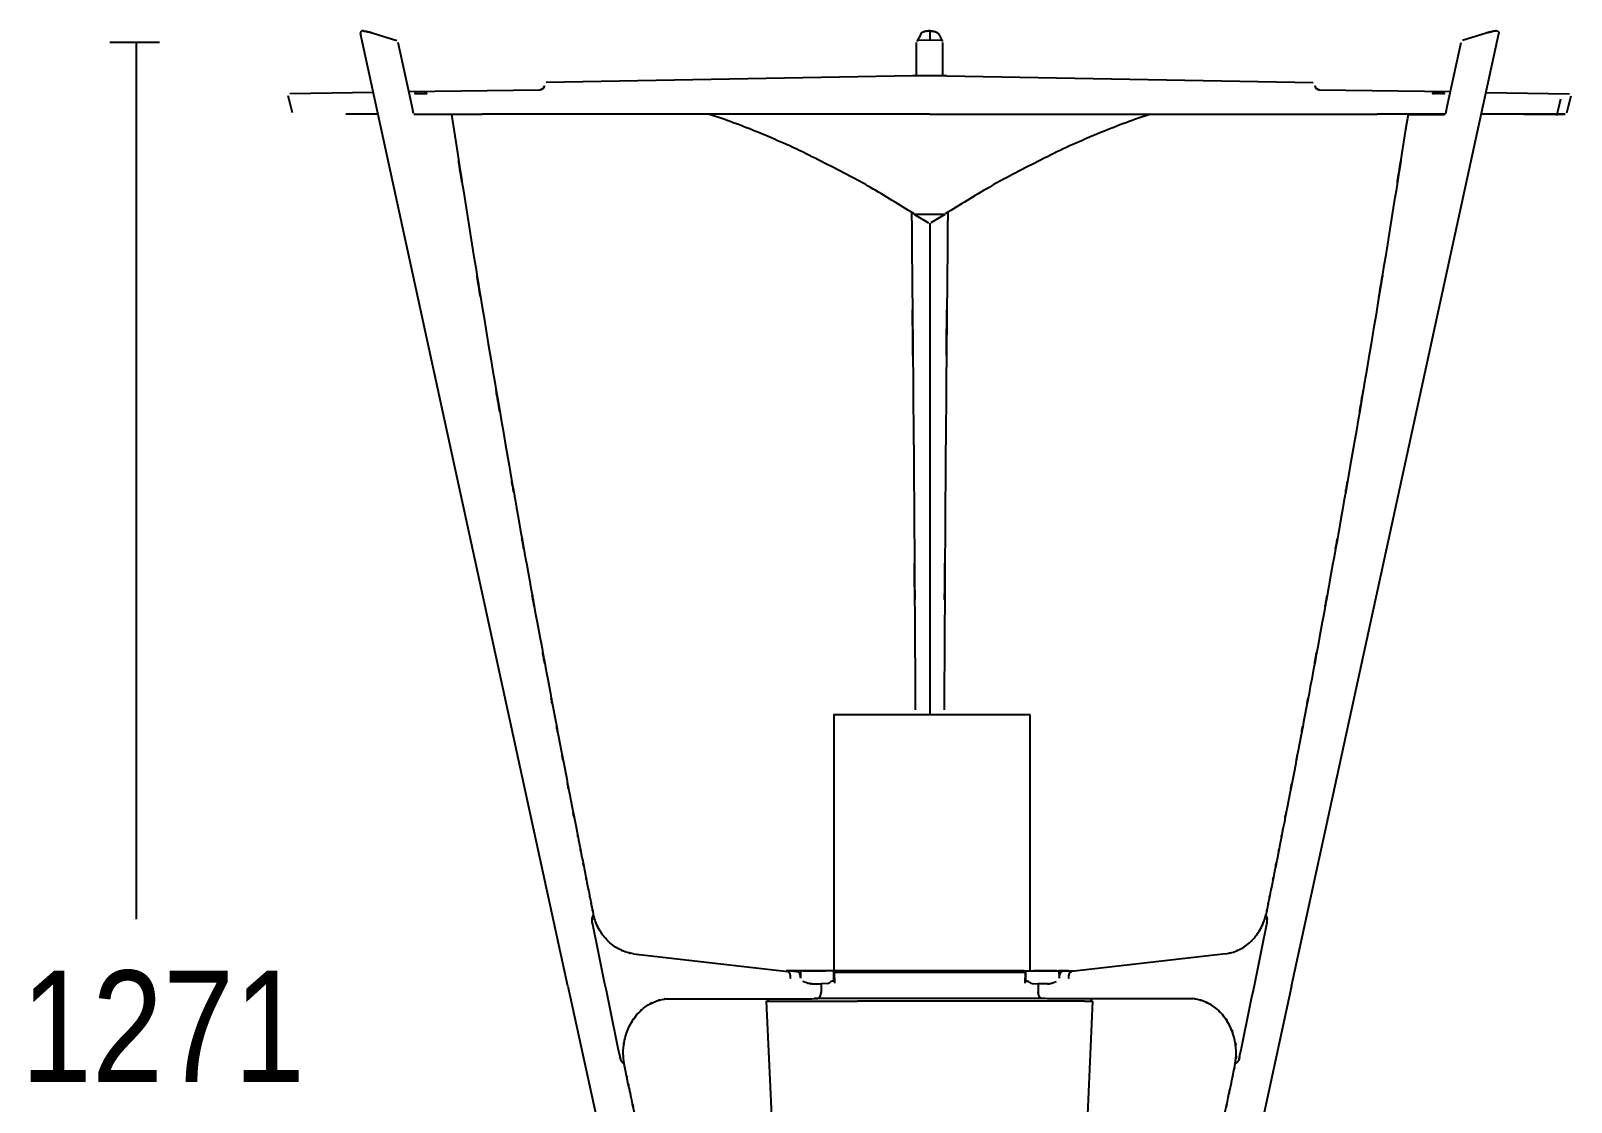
# Model space of a CAD drawing. Extents: x 56 to 129, y 48 to 232.
# Drawn here: x 56.4 to 128.9, y 106.8 to 157.2 of the extents above; entities that cross this region are included whole.
import ezdxf

# ---------------------------------------------------------------- set-up
doc = ezdxf.new("R2010")
doc.units = 0
doc.layers.add('LIVELLO_1', color=160, linetype='Continuous')
doc.styles.add('STD', font='txt')

# ---------------------------------------------------------------- blocks, each defined once
blk = doc.blocks.new('AI9-BLK1')
at = {"layer": 'LIVELLO_1', "color": 7}
for p, q in [((-30.013, 16.694), (-32.351, 16.694)), ((-31.108, 16.688), (-31.108, -24.553)), ((-10.806, -27.706), (-20.56, 17.116)), ((-19.96, 17.126), (-18.847, 16.78)), ((5.596, 15.116), (5.596, 16.685)), ((5.796, 17.088), (5.61, 16.735)), ((6.757, 16.781), (6.219, 16.803)), ((6.643, 17.088), (6.83, 16.734)), ((6.841, 15.116), (6.841, 16.685)), ((23.244, -27.706), (32.999, 17.116)), ((32.398, 17.126), (31.286, 16.78)), ((5.426, 15.116), (-11.818, 14.814)), ((6.907, 15.116), (5.426, 15.116)), ((7.012, 15.116), (6.907, 15.116)), ((7.012, 15.116), (24.257, 14.814)), ((-23.843, 13.699), (-23.963, 14.175)), ((-19.954, 14.334), (-23.886, 14.274)), ((-12.143, 14.452), (-18.282, 14.36)), ((32.393, 14.334), (36.326, 14.274)), ((35.803, 13.57), (35.922, 14.045)), ((36.282, 13.699), (36.402, 14.175)), ((-23.764, 13.381), (-23.843, 13.699)), ((-19.734, 13.321), (-21.25, 13.321)), ((-18.046, 13.321), (-14.834, 13.321)), ((6.219, 13.321), (-14.831, 13.321)), ((6.219, 13.321), (27.269, 13.321)), ((30.485, 13.321), (27.269, 13.321)), ((33.688, 13.321), (32.172, 13.321)), ((35.725, 13.255), (35.803, 13.57)), ((36.203, 13.381), (36.282, 13.699)), ((5.528, 8.61), (6.911, 8.61)), ((6.219, 8.181), (6.219, -14.977)), ((6.934, 8.602), (6.281, 8.199)), ((-7.709, -26.182), (-0.46, -27.013)), ((20.148, -26.182), (12.898, -27.013)), ((-0.317, -26.994), (-0.54, -26.994)), ((-0.212, -26.986), (-0.514, -26.986)), ((-0.317, -26.994), (-0.028, -27.013)), ((0.137, -26.994), (-0.317, -26.994)), ((1.569, -26.986), (-0.212, -26.986)), ((0.137, -26.994), (0.135, -27.333)), ((0.253, -26.994), (0.137, -26.994)), ((0.253, -26.994), (1.325, -26.994)), ((1.703, -26.994), (1.325, -26.994)), ((3.63, -26.986), (1.569, -26.986)), ((1.736, -27.48), (1.628, -27.48)), ((1.703, -27.443), (1.703, -26.994)), ((1.731, -27.074), (1.738, -27.561)), ((2.801, -27.074), (1.731, -27.074)), ((2.833, -26.994), (1.768, -26.994)), ((9.639, -27.074), (2.801, -27.074)), ((9.606, -26.994), (2.833, -26.994)), ((10.671, -26.994), (9.606, -26.994)), ((10.708, -27.074), (9.639, -27.074)), ((10.708, -27.074), (10.701, -27.561)), ((10.703, -27.48), (10.812, -27.48)), ((10.736, -26.994), (11.113, -26.994)), ((10.736, -27.443), (10.736, -26.994)), ((12.186, -26.994), (11.113, -26.994)), ((12.186, -26.994), (12.301, -26.994)), ((12.301, -26.994), (12.304, -27.333)), ((12.754, -26.994), (12.301, -26.994)), ((12.754, -26.994), (12.467, -27.013)), ((12.754, -26.994), (12.979, -26.994)), ((-10.806, -27.706), (1.352, -83.571)), ((0.673, -27.601), (1.111, -27.599)), ((1.111, -27.599), (1.109, -27.97)), ((1.388, -27.58), (1.111, -27.599)), ((23.244, -27.706), (11.086, -83.571)), ((11.766, -27.601), (11.326, -27.599)), ((-6.186, -28.306), (0.674, -28.305)), ((0.361, -67.99), (-1.462, -28.416)), ((-1.388, -28.305), (-1.384, -28.416)), ((-1.068, -28.416), (2.828, -28.416)), ((2.825, -28.297), (0.791, -28.297)), ((6.219, -28.297), (2.825, -28.297)), ((9.611, -28.416), (2.828, -28.416)), ((9.614, -28.297), (6.219, -28.297)), ((13.508, -28.416), (9.611, -28.416)), ((11.648, -28.297), (9.614, -28.297)), ((11.764, -28.305), (11.481, -28.286)), ((18.623, -28.306), (11.764, -28.305)), ((12.077, -67.99), (13.901, -28.416)), ((13.508, -28.416), (13.901, -28.416)), ((13.823, -28.416), (13.827, -28.305))]:
    blk.add_line(p, q, dxfattribs=at)
for points in [[(-18.064, 13.353), (-18.132, 13.672), (-18.788, 16.685)], [(6.219, 17.232), (6.219, 16.803), (5.682, 16.781)], [(30.502, 13.353), (30.571, 13.672), (31.228, 16.685)], [(-16.285, 13.305), (-16.498, 13.305), (-18.006, 13.305)], [(28.724, 13.305), (28.935, 13.305), (30.445, 13.305)], [(6.934, 8.602), (5.504, 8.602), (6.156, 8.199)], [(3.63, -26.986), (8.808, -26.986), (10.87, -26.986), (12.653, -26.986), (12.951, -26.986)], [(11.05, -27.58), (11.326, -27.599), (11.328, -27.97)]]:
    blk.add_lwpolyline(points, dxfattribs=at)
blk.add_lwpolyline([(10.951, -14.946), (1.703, -14.946), (1.703, -26.994), (10.951, -26.994)], close=True, dxfattribs=at)
for points, knots in [([(-20.444, 17.236), (-20.478, 17.232), (-20.432, 17.237), (-20.466, 17.232), (-20.499, 17.227), (-20.456, 17.236), (-20.488, 17.228), (-20.523, 17.215), (-20.478, 17.233), (-20.51, 17.219), (-20.546, 17.196), (-20.501, 17.228), (-20.532, 17.203), (-20.563, 17.168), (-20.526, 17.217), (-20.552, 17.179), (-20.569, 17.133), (-20.549, 17.195), (-20.562, 17.149), (-20.562, 17.102), (-20.564, 17.164), (-20.56, 17.116)], [0, 0, 0, 0, 1, 1, 1, 2, 2, 2, 3, 3, 3, 4, 4, 4, 5, 5, 5, 6, 6, 6, 7, 7, 7, 7]), ([(-20.435, 17.236), (-20.36, 17.228), (-20.46, 17.239), (-20.385, 17.229), (-20.295, 17.215), (-20.416, 17.235), (-20.324, 17.219), (-20.222, 17.199), (-20.359, 17.227), (-20.257, 17.206), (-20.146, 17.179), (-20.294, 17.214), (-20.184, 17.188), (-20.07, 17.16), (-20.221, 17.199), (-20.107, 17.169), (-19.994, 17.138), (-20.145, 17.179), (-20.032, 17.149), (-19.924, 17.116), (-20.068, 17.158), (-19.96, 17.126)], [0, 0, 0, 0, 1, 1, 1, 2, 2, 2, 3, 3, 3, 4, 4, 4, 5, 5, 5, 6, 6, 6, 7, 7, 7, 7]), ([(6.219, 17.236), (6.094, 17.228), (6.26, 17.239), (6.135, 17.229), (6.019, 17.214), (6.176, 17.236), (6.058, 17.218), (5.951, 17.196), (6.094, 17.228), (5.986, 17.203), (5.892, 17.175), (6.017, 17.214), (5.924, 17.183), (5.845, 17.149), (5.95, 17.196), (5.871, 17.158), (5.806, 17.115), (5.892, 17.175), (5.829, 17.127), (5.777, 17.069), (5.842, 17.152), (5.796, 17.088)], [0, 0, 0, 0, 1, 1, 1, 2, 2, 2, 3, 3, 3, 4, 4, 4, 5, 5, 5, 6, 6, 6, 7, 7, 7, 7]), ([(6.219, 17.236), (6.344, 17.228), (6.179, 17.239), (6.302, 17.229), (6.421, 17.214), (6.263, 17.236), (6.382, 17.218), (6.488, 17.196), (6.347, 17.228), (6.452, 17.203), (6.545, 17.175), (6.422, 17.214), (6.515, 17.183), (6.594, 17.149), (6.488, 17.196), (6.566, 17.158), (6.632, 17.115), (6.547, 17.175), (6.609, 17.127), (6.662, 17.069), (6.597, 17.152), (6.643, 17.088)], [0, 0, 0, 0, 1, 1, 1, 2, 2, 2, 3, 3, 3, 4, 4, 4, 5, 5, 5, 6, 6, 6, 7, 7, 7, 7]), ([(32.873, 17.236), (32.799, 17.228), (32.899, 17.239), (32.824, 17.229), (32.733, 17.215), (32.853, 17.235), (32.763, 17.219), (32.66, 17.199), (32.798, 17.227), (32.695, 17.206), (32.584, 17.179), (32.732, 17.214), (32.621, 17.188), (32.508, 17.16), (32.659, 17.199), (32.546, 17.169), (32.434, 17.138), (32.584, 17.179), (32.47, 17.149), (32.361, 17.116), (32.507, 17.158), (32.398, 17.126)], [0, 0, 0, 0, 1, 1, 1, 2, 2, 2, 3, 3, 3, 4, 4, 4, 5, 5, 5, 6, 6, 6, 7, 7, 7, 7]), ([(32.883, 17.236), (32.916, 17.232), (32.871, 17.237), (32.907, 17.232), (32.938, 17.227), (32.894, 17.236), (32.927, 17.228), (32.96, 17.215), (32.916, 17.233), (32.949, 17.219), (32.984, 17.196), (32.94, 17.228), (32.973, 17.203), (33.001, 17.168), (32.965, 17.217), (32.991, 17.179), (33.008, 17.133), (32.988, 17.195), (33.001, 17.149), (33.001, 17.102), (33.003, 17.164), (32.999, 17.116)], [0, 0, 0, 0, 1, 1, 1, 2, 2, 2, 3, 3, 3, 4, 4, 4, 5, 5, 5, 6, 6, 6, 7, 7, 7, 7]), ([(-16.285, 13.305), (-15.016, 5.209), (-16.717, 16.003), (-15.435, 7.907), (-14.115, -0.18), (-15.884, 10.602), (-14.55, 2.515), (-13.179, -5.56), (-15.017, 5.207), (-13.631, -2.868), (-12.924, -6.903), (-13.869, -1.524), (-13.159, -5.556), (-12.439, -9.589), (-13.401, -4.214), (-12.677, -8.245), (-11.944, -12.272), (-12.924, -6.903), (-12.188, -10.93), (-11.44, -14.956), (-12.439, -9.589), (-11.689, -13.612), (-11.309, -15.625), (-11.815, -12.943), (-11.436, -14.954), (-11.054, -16.965), (-11.563, -14.284), (-11.181, -16.295), (-10.795, -18.304), (-11.309, -15.625), (-10.923, -17.635), (-10.535, -19.644), (-11.054, -16.965), (-10.664, -18.973), (-10.272, -20.982), (-10.795, -18.304), (-10.403, -20.313), (-10.205, -21.316), (-10.469, -19.978), (-10.271, -20.982), (-10.074, -21.986), (-10.338, -20.648), (-10.14, -21.651), (-9.94, -22.656), (-10.205, -21.316), (-10.006, -22.32), (-9.807, -23.323), (-10.074, -21.986), (-9.873, -22.988), (-9.773, -23.491), (-9.908, -22.822), (-9.807, -23.323), (-9.707, -23.824), (-9.84, -23.155), (-9.74, -23.658), (-9.641, -24.16), (-9.773, -23.491), (-9.675, -23.993), (-9.573, -24.493), (-9.709, -23.826), (-9.607, -24.325)], [0, 0, 0, 0, 1, 1, 1, 2, 2, 2, 3, 3, 3, 4, 4, 4, 5, 5, 5, 6, 6, 6, 7, 7, 7, 8, 8, 8, 9, 9, 9, 10, 10, 10, 11, 11, 11, 12, 12, 12, 13, 13, 13, 14, 14, 14, 15, 15, 15, 16, 16, 16, 17, 17, 17, 18, 18, 18, 19, 19, 19, 20, 20, 20, 20]), ([(28.724, 13.305), (27.455, 5.209), (29.156, 16.003), (27.873, 7.907), (26.554, -0.18), (28.324, 10.602), (26.989, 2.515), (25.618, -5.56), (27.455, 5.207), (26.071, -2.868), (25.363, -6.903), (26.307, -1.524), (25.597, -5.556), (24.877, -9.589), (25.84, -4.214), (25.116, -8.245), (24.384, -12.272), (25.363, -6.903), (24.627, -10.93), (23.881, -14.956), (24.877, -9.589), (24.127, -13.612), (23.748, -15.625), (24.254, -12.943), (23.875, -14.954), (23.492, -16.965), (24.001, -14.284), (23.619, -16.295), (23.234, -18.304), (23.748, -15.625), (23.362, -17.635), (22.973, -19.644), (23.492, -16.965), (23.103, -18.973), (22.711, -20.982), (23.234, -18.304), (22.842, -20.313), (22.643, -21.316), (22.907, -19.978), (22.71, -20.982), (22.513, -21.986), (22.777, -20.648), (22.578, -21.651), (22.379, -22.656), (22.643, -21.316), (22.445, -22.32), (22.247, -23.323), (22.513, -21.986), (22.313, -22.988), (22.212, -23.491), (22.346, -22.822), (22.245, -23.323), (22.146, -23.824), (22.279, -23.155), (22.179, -23.658), (22.08, -24.16), (22.211, -23.491), (22.114, -23.993), (22.012, -24.493), (22.147, -23.826), (22.044, -24.325)], [0, 0, 0, 0, 1, 1, 1, 2, 2, 2, 3, 3, 3, 4, 4, 4, 5, 5, 5, 6, 6, 6, 7, 7, 7, 8, 8, 8, 9, 9, 9, 10, 10, 10, 11, 11, 11, 12, 12, 12, 13, 13, 13, 14, 14, 14, 15, 15, 15, 16, 16, 16, 17, 17, 17, 18, 18, 18, 19, 19, 19, 20, 20, 20, 20]), ([(-11.912, 14.649), (-11.932, 14.574), (-11.903, 14.673), (-11.926, 14.6), (-11.961, 14.532), (-11.912, 14.622), (-11.951, 14.555), (-11.998, 14.495), (-11.932, 14.573), (-11.985, 14.516), (-12.044, 14.468), (-11.962, 14.531), (-12.025, 14.486), (-12.093, 14.45), (-12.001, 14.494), (-12.072, 14.463), (-12.146, 14.445), (-12.046, 14.467), (-12.121, 14.453), (-12.154, 14.45), (-12.11, 14.453), (-12.143, 14.452)], [0, 0, 0, 0, 1, 1, 1, 2, 2, 2, 3, 3, 3, 4, 4, 4, 5, 5, 5, 6, 6, 6, 7, 7, 7, 7]), ([(30.721, 14.36), (30.721, 14.36), (24.582, 14.452), (24.582, 14.452), (24.549, 14.453), (24.593, 14.45), (24.56, 14.453), (24.485, 14.467), (24.585, 14.445), (24.51, 14.463), (24.439, 14.494), (24.533, 14.45), (24.464, 14.486), (24.401, 14.531), (24.482, 14.468), (24.424, 14.516), (24.371, 14.573), (24.437, 14.495), (24.39, 14.555), (24.351, 14.622), (24.4, 14.532), (24.366, 14.6), (24.342, 14.673), (24.371, 14.574), (24.351, 14.649)], [0, 0, 0, 0, 1, 1, 1, 2, 2, 2, 3, 3, 3, 4, 4, 4, 5, 5, 5, 6, 6, 6, 7, 7, 7, 8, 8, 8, 8]), ([(-17.962, 14.284), (-17.836, 14.285), (-18.004, 14.284), (-17.877, 14.285), (-17.705, 14.286), (-17.936, 14.284), (-17.762, 14.286), (-17.578, 14.289), (-17.825, 14.285), (-17.639, 14.288), (-17.554, 14.289), (-17.668, 14.288), (-17.582, 14.289), (-17.506, 14.29), (-17.607, 14.289), (-17.533, 14.29), (-17.5, 14.29), (-17.543, 14.289), (-17.511, 14.29), (-17.482, 14.292), (-17.521, 14.29), (-17.491, 14.292), (-17.468, 14.292), (-17.5, 14.29), (-17.474, 14.292), (-17.455, 14.292), (-17.482, 14.292), (-17.462, 14.292), (-17.448, 14.292), (-17.468, 14.292), (-17.453, 14.292), (-17.453, 14.292), (-17.448, 14.292), (-17.448, 14.292), (-17.444, 14.293), (-17.451, 14.292), (-17.447, 14.293), (-17.444, 14.293), (-17.447, 14.292), (-17.444, 14.293), (-17.443, 14.293), (-17.444, 14.292), (-17.444, 14.293), (-17.444, 14.293), (-17.443, 14.293), (-17.443, 14.293), (-17.444, 14.293), (-17.443, 14.293), (-17.444, 14.293), (-17.447, 14.293), (-17.444, 14.293), (-17.445, 14.293), (-17.445, 14.293), (-17.448, 14.293), (-17.448, 14.293), (-17.448, 14.293), (-17.455, 14.293), (-17.455, 14.293), (-17.455, 14.293), (-17.466, 14.293), (-17.466, 14.293), (-17.466, 14.293), (-17.481, 14.293), (-17.481, 14.293)], [0, 0, 0, 0, 1, 1, 1, 2, 2, 2, 3, 3, 3, 4, 4, 4, 5, 5, 5, 6, 6, 6, 7, 7, 7, 8, 8, 8, 9, 9, 9, 10, 10, 10, 11, 11, 11, 12, 12, 12, 13, 13, 13, 14, 14, 14, 15, 15, 15, 16, 16, 16, 17, 17, 17, 18, 18, 18, 19, 19, 19, 20, 20, 20, 21, 21, 21, 21]), ([(-17.962, 14.284), (-17.962, 14.284), (-17.977, 14.284), (-17.977, 14.284), (-17.991, 14.285), (-17.971, 14.284), (-17.986, 14.285), (-17.986, 14.285), (-17.994, 14.285), (-17.994, 14.285), (-17.994, 14.285), (-17.997, 14.285), (-17.997, 14.285), (-17.997, 14.285), (-17.998, 14.285), (-17.998, 14.285), (-18, 14.285), (-17.998, 14.285), (-18, 14.285), (-18, 14.285), (-18, 14.285), (-18, 14.285), (-18, 14.285), (-17.998, 14.285), (-17.998, 14.285), (-17.998, 14.285), (-17.996, 14.285), (-17.996, 14.285), (-17.991, 14.285), (-17.997, 14.285), (-17.993, 14.285), (-17.987, 14.285), (-17.996, 14.285), (-17.99, 14.285), (-17.975, 14.286), (-17.994, 14.285), (-17.979, 14.286), (-17.961, 14.286), (-17.986, 14.285), (-17.967, 14.286), (-17.943, 14.288), (-17.975, 14.286), (-17.952, 14.286), (-17.922, 14.288), (-17.96, 14.286), (-17.932, 14.288), (-17.9, 14.288), (-17.943, 14.288), (-17.911, 14.288), (-17.835, 14.289), (-17.936, 14.288), (-17.86, 14.289), (-17.775, 14.29), (-17.889, 14.289), (-17.803, 14.29), (-17.618, 14.293), (-17.865, 14.289), (-17.68, 14.292), (-17.506, 14.294), (-17.737, 14.292), (-17.565, 14.293), (-17.439, 14.294), (-17.607, 14.293), (-17.481, 14.293)], [0, 0, 0, 0, 1, 1, 1, 2, 2, 2, 3, 3, 3, 4, 4, 4, 5, 5, 5, 6, 6, 6, 7, 7, 7, 8, 8, 8, 9, 9, 9, 10, 10, 10, 11, 11, 11, 12, 12, 12, 13, 13, 13, 14, 14, 14, 15, 15, 15, 16, 16, 16, 17, 17, 17, 18, 18, 18, 19, 19, 19, 20, 20, 20, 21, 21, 21, 21]), ([(5.367, 8.696), (5.525, -8.288), (5.322, 14.358), (5.468, -2.627), (5.585, -19.562), (5.439, 2.229), (5.542, -14.705)], [0, 0, 0, 0, 1, 1, 1, 2, 2, 2, 2]), ([(7.072, 8.696), (6.914, -8.288), (7.117, 14.358), (6.969, -2.627), (6.854, -19.562), (7, 2.229), (6.897, -14.705)], [0, 0, 0, 0, 1, 1, 1, 2, 2, 2, 2]), ([(30.4, 14.284), (30.4, 14.284), (30.415, 14.284), (30.415, 14.284), (30.431, 14.285), (30.41, 14.284), (30.427, 14.285), (30.427, 14.285), (30.433, 14.285), (30.433, 14.285), (30.433, 14.285), (30.434, 14.285), (30.434, 14.285), (30.434, 14.285), (30.438, 14.285), (30.438, 14.285), (30.439, 14.285), (30.438, 14.285), (30.438, 14.285), (30.438, 14.285), (30.438, 14.285), (30.438, 14.285), (30.438, 14.285), (30.436, 14.285), (30.436, 14.285), (30.436, 14.285), (30.434, 14.285), (30.434, 14.285), (30.431, 14.285), (30.436, 14.285), (30.432, 14.285), (30.427, 14.285), (30.433, 14.285), (30.428, 14.285), (30.415, 14.286), (30.433, 14.285), (30.42, 14.286), (30.4, 14.286), (30.426, 14.285), (30.404, 14.286), (30.38, 14.288), (30.415, 14.286), (30.389, 14.286), (30.362, 14.288), (30.4, 14.286), (30.371, 14.288), (30.339, 14.288), (30.38, 14.288), (30.349, 14.288), (30.274, 14.289), (30.374, 14.288), (30.299, 14.289), (30.213, 14.29), (30.326, 14.289), (30.242, 14.29), (30.057, 14.293), (30.304, 14.289), (30.118, 14.292), (29.945, 14.294), (30.176, 14.292), (30.003, 14.293), (29.876, 14.294), (30.046, 14.293), (29.919, 14.293)], [0, 0, 0, 0, 1, 1, 1, 2, 2, 2, 3, 3, 3, 4, 4, 4, 5, 5, 5, 6, 6, 6, 7, 7, 7, 8, 8, 8, 9, 9, 9, 10, 10, 10, 11, 11, 11, 12, 12, 12, 13, 13, 13, 14, 14, 14, 15, 15, 15, 16, 16, 16, 17, 17, 17, 18, 18, 18, 19, 19, 19, 20, 20, 20, 21, 21, 21, 21]), ([(30.4, 14.284), (30.274, 14.285), (30.444, 14.284), (30.317, 14.285), (30.143, 14.286), (30.374, 14.284), (30.201, 14.286), (30.016, 14.289), (30.264, 14.285), (30.078, 14.288), (29.993, 14.289), (30.107, 14.288), (30.021, 14.289), (29.945, 14.29), (30.046, 14.289), (29.971, 14.29), (29.939, 14.29), (29.982, 14.289), (29.95, 14.29), (29.92, 14.292), (29.958, 14.29), (29.93, 14.292), (29.907, 14.292), (29.939, 14.29), (29.915, 14.292), (29.894, 14.292), (29.92, 14.292), (29.902, 14.292), (29.887, 14.292), (29.906, 14.292), (29.891, 14.292), (29.891, 14.292), (29.889, 14.292), (29.889, 14.292), (29.883, 14.293), (29.889, 14.292), (29.885, 14.293), (29.882, 14.293), (29.886, 14.292), (29.883, 14.293), (29.882, 14.293), (29.883, 14.292), (29.882, 14.293), (29.882, 14.293), (29.882, 14.293), (29.882, 14.293), (29.886, 14.293), (29.882, 14.293), (29.885, 14.293), (29.885, 14.293), (29.887, 14.293), (29.887, 14.293), (29.887, 14.293), (29.894, 14.293), (29.894, 14.293), (29.894, 14.293), (29.906, 14.293), (29.906, 14.293), (29.906, 14.293), (29.919, 14.293), (29.919, 14.293)], [0, 0, 0, 0, 1, 1, 1, 2, 2, 2, 3, 3, 3, 4, 4, 4, 5, 5, 5, 6, 6, 6, 7, 7, 7, 8, 8, 8, 9, 9, 9, 10, 10, 10, 11, 11, 11, 12, 12, 12, 13, 13, 13, 14, 14, 14, 15, 15, 15, 16, 16, 16, 17, 17, 17, 18, 18, 18, 19, 19, 19, 20, 20, 20, 20]), ([(34.17, 13.321), (34.17, 13.321), (35.168, 13.321), (35.168, 13.321), (35.168, 13.321), (35.817, 13.321), (35.817, 13.321), (35.817, 13.321), (36.009, 13.321), (36.009, 13.321), (36.009, 13.321), (36.11, 13.321), (36.11, 13.321), (36.021, 13.321), (36.163, 13.321), (36.039, 13.321), (36.039, 13.321), (35.607, 13.321), (35.607, 13.321), (34.452, 13.321), (36.026, 13.321), (34.82, 13.321), (34.82, 13.321), (33.688, 13.321), (33.688, 13.321)], [0, 0, 0, 0, 1, 1, 1, 2, 2, 2, 3, 3, 3, 4, 4, 4, 5, 5, 5, 6, 6, 6, 7, 7, 7, 8, 8, 8, 8]), ([(-9.644, -24.789), (-9.665, -24.669), (-9.637, -24.83), (-9.658, -24.709), (-9.671, -24.587), (-9.655, -24.75), (-9.665, -24.628), (-9.664, -24.504), (-9.671, -24.667), (-9.662, -24.546), (-9.639, -24.432), (-9.673, -24.583), (-9.645, -24.472), (-9.611, -24.379), (-9.656, -24.502), (-9.622, -24.411), (-9.608, -24.373), (-9.626, -24.423), (-9.612, -24.385), (-9.602, -24.352), (-9.615, -24.399), (-9.607, -24.363), (-9.602, -24.334), (-9.607, -24.374), (-9.604, -24.343), (-9.607, -24.314), (-9.602, -24.352), (-9.607, -24.324)], [0, 0, 0, 0, 1, 1, 1, 2, 2, 2, 3, 3, 3, 4, 4, 4, 5, 5, 5, 6, 6, 6, 7, 7, 7, 8, 8, 8, 9, 9, 9, 9]), ([(-7.709, -26.182), (-8.262, -26.079), (-7.529, -26.236), (-8.075, -26.103), (-8.607, -25.891), (-7.905, -26.193), (-8.427, -25.954), (-8.921, -25.638), (-8.273, -26.075), (-8.75, -25.735), (-9.195, -25.324), (-8.617, -25.885), (-9.039, -25.453), (-9.235, -25.214), (-8.978, -25.537), (-9.167, -25.291), (-9.344, -25.034), (-9.113, -25.382), (-9.282, -25.118), (-9.441, -24.841), (-9.235, -25.213), (-9.387, -24.933), (-9.522, -24.642), (-9.345, -25.032), (-9.475, -24.738), (-9.533, -24.587), (-9.456, -24.788), (-9.513, -24.637), (-9.566, -24.483), (-9.497, -24.689), (-9.548, -24.534), (-9.572, -24.457), (-9.54, -24.56), (-9.565, -24.483), (-9.587, -24.404), (-9.557, -24.51), (-9.579, -24.43), (-9.59, -24.39), (-9.576, -24.442), (-9.586, -24.404), (-9.597, -24.363), (-9.583, -24.416), (-9.593, -24.377), (-9.604, -24.337), (-9.59, -24.39), (-9.599, -24.351), (-9.61, -24.31), (-9.597, -24.365), (-9.607, -24.324)], [0, 0, 0, 0, 1, 1, 1, 2, 2, 2, 3, 3, 3, 4, 4, 4, 5, 5, 5, 6, 6, 6, 7, 7, 7, 8, 8, 8, 9, 9, 9, 10, 10, 10, 11, 11, 11, 12, 12, 12, 13, 13, 13, 14, 14, 14, 15, 15, 15, 16, 16, 16, 16]), ([(20.148, -26.182), (20.701, -26.079), (19.968, -26.236), (20.514, -26.103), (21.046, -25.891), (20.346, -26.193), (20.864, -25.954), (21.359, -25.638), (20.71, -26.075), (21.189, -25.735), (21.633, -25.324), (21.056, -25.885), (21.479, -25.453), (21.673, -25.214), (21.417, -25.537), (21.606, -25.291), (21.784, -25.034), (21.551, -25.382), (21.721, -25.118), (21.879, -24.841), (21.675, -25.213), (21.826, -24.933), (21.961, -24.642), (21.784, -25.032), (21.914, -24.738), (21.973, -24.587), (21.894, -24.788), (21.952, -24.637), (22.005, -24.483), (21.936, -24.689), (21.986, -24.534), (22.011, -24.457), (21.979, -24.56), (22.003, -24.483), (22.026, -24.404), (21.996, -24.51), (22.018, -24.43), (22.029, -24.39), (22.014, -24.442), (22.026, -24.404), (22.035, -24.363), (22.022, -24.416), (22.032, -24.377), (22.041, -24.337), (22.029, -24.39), (22.038, -24.351), (22.048, -24.31), (22.035, -24.365), (22.046, -24.324)], [0, 0, 0, 0, 1, 1, 1, 2, 2, 2, 3, 3, 3, 4, 4, 4, 5, 5, 5, 6, 6, 6, 7, 7, 7, 8, 8, 8, 9, 9, 9, 10, 10, 10, 11, 11, 11, 12, 12, 12, 13, 13, 13, 14, 14, 14, 15, 15, 15, 16, 16, 16, 16]), ([(22.082, -24.789), (22.104, -24.669), (22.077, -24.83), (22.096, -24.709), (22.11, -24.587), (22.094, -24.75), (22.104, -24.628), (22.102, -24.504), (22.108, -24.667), (22.099, -24.546), (22.078, -24.432), (22.114, -24.583), (22.083, -24.472), (22.05, -24.379), (22.096, -24.502), (22.061, -24.411), (22.046, -24.373), (22.065, -24.423), (22.052, -24.385), (22.041, -24.352), (22.053, -24.399), (22.046, -24.363), (22.041, -24.334), (22.046, -24.374), (22.043, -24.343), (22.046, -24.314), (22.041, -24.352), (22.046, -24.324)], [0, 0, 0, 0, 1, 1, 1, 2, 2, 2, 3, 3, 3, 4, 4, 4, 5, 5, 5, 6, 6, 6, 7, 7, 7, 8, 8, 8, 9, 9, 9, 9]), ([(-0.329, -27.332), (-0.322, -27.33), (-0.33, -27.333), (-0.326, -27.33), (-0.326, -27.33), (-0.325, -27.33), (-0.326, -27.33), (-0.326, -27.329), (-0.326, -27.33), (-0.326, -27.329), (-0.327, -27.326), (-0.326, -27.33), (-0.326, -27.327), (-0.327, -27.324), (-0.326, -27.327), (-0.327, -27.325), (-0.327, -27.325), (-0.327, -27.322), (-0.327, -27.322), (-0.327, -27.322), (-0.327, -27.318), (-0.327, -27.318), (-0.327, -27.318), (-0.327, -27.314), (-0.327, -27.314), (-0.327, -27.314), (-0.327, -27.31), (-0.327, -27.31), (-0.327, -27.31), (-0.327, -27.305), (-0.327, -27.305), (-0.327, -27.305), (-0.327, -27.296), (-0.327, -27.296), (-0.327, -27.296), (-0.327, -27.288), (-0.327, -27.288), (-0.329, -27.261), (-0.326, -27.296), (-0.327, -27.269), (-0.33, -27.245), (-0.327, -27.277), (-0.329, -27.253), (-0.331, -27.226), (-0.329, -27.261), (-0.331, -27.235), (-0.337, -27.185), (-0.327, -27.252), (-0.336, -27.202), (-0.346, -27.154), (-0.331, -27.218), (-0.342, -27.171), (-0.354, -27.127), (-0.337, -27.185), (-0.35, -27.14), (-0.379, -27.063), (-0.339, -27.165), (-0.372, -27.089), (-0.409, -27.028), (-0.355, -27.106), (-0.399, -27.048), (-0.441, -27.009), (-0.38, -27.06), (-0.429, -27.024), (-0.477, -27.005), (-0.411, -27.025), (-0.461, -27.013)], [0, 0, 0, 0, 1, 1, 1, 2, 2, 2, 3, 3, 3, 4, 4, 4, 5, 5, 5, 6, 6, 6, 7, 7, 7, 8, 8, 8, 9, 9, 9, 10, 10, 10, 11, 11, 11, 12, 12, 12, 13, 13, 13, 14, 14, 14, 15, 15, 15, 16, 16, 16, 17, 17, 17, 18, 18, 18, 19, 19, 19, 20, 20, 20, 21, 21, 21, 22, 22, 22, 22]), ([(-0.028, -27.013), (0.028, -27.026), (-0.045, -27.006), (0.008, -27.024), (0.063, -27.059), (-0.006, -27.009), (0.045, -27.048), (0.092, -27.104), (0.031, -27.028), (0.074, -27.086), (0.114, -27.161), (0.064, -27.062), (0.101, -27.138), (0.131, -27.226), (0.092, -27.106), (0.119, -27.197), (0.138, -27.296), (0.116, -27.163), (0.131, -27.264), (0.138, -27.368), (0.131, -27.228), (0.135, -27.333)], [0, 0, 0, 0, 1, 1, 1, 2, 2, 2, 3, 3, 3, 4, 4, 4, 5, 5, 5, 6, 6, 6, 7, 7, 7, 7]), ([(0.673, -27.601), (0.455, -27.579), (0.744, -27.615), (0.528, -27.581), (0.317, -27.522), (0.598, -27.606), (0.388, -27.539), (0.181, -27.461), (0.456, -27.566), (0.252, -27.487)], [0, 0, 0, 0, 1, 1, 1, 2, 2, 2, 3, 3, 3, 3]), ([(11.766, -27.601), (11.983, -27.579), (11.695, -27.615), (11.91, -27.581), (12.121, -27.522), (11.841, -27.606), (12.051, -27.539), (12.256, -27.461), (11.981, -27.566), (12.187, -27.487)], [0, 0, 0, 0, 1, 1, 1, 2, 2, 2, 3, 3, 3, 3]), ([(12.467, -27.013), (12.41, -27.026), (12.483, -27.006), (12.43, -27.024), (12.376, -27.059), (12.446, -27.009), (12.395, -27.048), (12.347, -27.104), (12.41, -27.028), (12.364, -27.086), (12.323, -27.161), (12.376, -27.062), (12.338, -27.138), (12.308, -27.226), (12.347, -27.106), (12.319, -27.197), (12.3, -27.296), (12.323, -27.163), (12.308, -27.264), (12.3, -27.368), (12.308, -27.228), (12.304, -27.333)], [0, 0, 0, 0, 1, 1, 1, 2, 2, 2, 3, 3, 3, 4, 4, 4, 5, 5, 5, 6, 6, 6, 7, 7, 7, 7]), ([(12.768, -27.332), (12.76, -27.33), (12.768, -27.333), (12.764, -27.33), (12.765, -27.33), (12.764, -27.33), (12.765, -27.33), (12.765, -27.329), (12.765, -27.33), (12.765, -27.329), (12.765, -27.326), (12.765, -27.33), (12.765, -27.327), (12.765, -27.327), (12.765, -27.325), (12.765, -27.325), (12.765, -27.325), (12.765, -27.322), (12.765, -27.322), (12.765, -27.322), (12.765, -27.318), (12.765, -27.318), (12.765, -27.318), (12.765, -27.314), (12.765, -27.314), (12.765, -27.314), (12.765, -27.31), (12.765, -27.31), (12.765, -27.31), (12.765, -27.305), (12.765, -27.305), (12.765, -27.305), (12.765, -27.296), (12.765, -27.296), (12.765, -27.296), (12.765, -27.288), (12.765, -27.288), (12.767, -27.261), (12.765, -27.296), (12.767, -27.269), (12.768, -27.245), (12.765, -27.277), (12.768, -27.253), (12.771, -27.226), (12.767, -27.261), (12.769, -27.235), (12.776, -27.185), (12.767, -27.252), (12.773, -27.202), (12.784, -27.154), (12.771, -27.218), (12.781, -27.171), (12.793, -27.127), (12.776, -27.185), (12.789, -27.14), (12.82, -27.063), (12.776, -27.165), (12.81, -27.089), (12.847, -27.028), (12.794, -27.106), (12.836, -27.048), (12.881, -27.009), (12.82, -27.06), (12.867, -27.024), (12.917, -27.005), (12.85, -27.025), (12.902, -27.013)], [0, 0, 0, 0, 1, 1, 1, 2, 2, 2, 3, 3, 3, 4, 4, 4, 5, 5, 5, 6, 6, 6, 7, 7, 7, 8, 8, 8, 9, 9, 9, 10, 10, 10, 11, 11, 11, 12, 12, 12, 13, 13, 13, 14, 14, 14, 15, 15, 15, 16, 16, 16, 17, 17, 17, 18, 18, 18, 19, 19, 19, 20, 20, 20, 21, 21, 21, 22, 22, 22, 22]), ([(-8.159, -31.367), (-8.249, -30.429), (-8.165, -31.682), (-8.201, -30.74), (-8.09, -29.805), (-8.275, -31.045), (-8.108, -30.119), (-7.805, -29.245), (-8.245, -30.397), (-7.89, -29.543), (-7.416, -28.784), (-8.08, -29.776), (-7.556, -29.049), (-6.942, -28.449), (-7.788, -29.22), (-7.134, -28.662), (-6.416, -28.253), (-7.391, -28.764), (-6.646, -28.408), (-6.26, -28.29), (-6.778, -28.438), (-6.387, -28.335), (-5.993, -28.271), (-6.521, -28.346), (-6.125, -28.297)], [0, 0, 0, 0, 1, 1, 1, 2, 2, 2, 3, 3, 3, 4, 4, 4, 5, 5, 5, 6, 6, 6, 7, 7, 7, 8, 8, 8, 8]), ([(0.674, -28.305), (0.674, -28.305), (0.957, -28.286), (0.957, -28.286), (1.008, -28.273), (0.94, -28.293), (0.991, -28.276), (1.041, -28.241), (0.976, -28.29), (1.024, -28.251), (1.069, -28.195), (1.011, -28.272), (1.053, -28.214), (1.09, -28.138), (1.041, -28.239), (1.076, -28.164), (1.107, -28.074), (1.069, -28.192), (1.094, -28.104), (1.113, -28.006), (1.092, -28.137), (1.107, -28.039), (1.114, -27.936), (1.107, -28.073), (1.109, -27.97)], [0, 0, 0, 0, 1, 1, 1, 2, 2, 2, 3, 3, 3, 4, 4, 4, 5, 5, 5, 6, 6, 6, 7, 7, 7, 8, 8, 8, 8]), ([(11.481, -28.286), (11.43, -28.273), (11.498, -28.293), (11.448, -28.276), (11.398, -28.241), (11.461, -28.29), (11.415, -28.251), (11.37, -28.195), (11.428, -28.272), (11.386, -28.214), (11.347, -28.138), (11.396, -28.239), (11.363, -28.164), (11.334, -28.074), (11.369, -28.192), (11.343, -28.104), (11.325, -28.006), (11.347, -28.137), (11.333, -28.039), (11.325, -27.936), (11.334, -28.073), (11.328, -27.97)], [0, 0, 0, 0, 1, 1, 1, 2, 2, 2, 3, 3, 3, 4, 4, 4, 5, 5, 5, 6, 6, 6, 7, 7, 7, 7]), ([(20.597, -31.367), (20.689, -30.429), (20.605, -31.682), (20.639, -30.74), (20.529, -29.805), (20.712, -31.045), (20.546, -30.119), (20.246, -29.245), (20.683, -30.397), (20.328, -29.543), (19.854, -28.784), (20.518, -29.776), (19.997, -29.049), (19.381, -28.449), (20.228, -29.22), (19.573, -28.662), (18.854, -28.253), (19.83, -28.764), (19.085, -28.408), (18.7, -28.29), (19.216, -28.438), (18.827, -28.335), (18.432, -28.271), (18.96, -28.346), (18.562, -28.297)], [0, 0, 0, 0, 1, 1, 1, 2, 2, 2, 3, 3, 3, 4, 4, 4, 5, 5, 5, 6, 6, 6, 7, 7, 7, 8, 8, 8, 8]), ([(-1.462, -28.416), (-1.462, -28.416), (-1.462, -28.416), (-1.462, -28.416), (-1.462, -28.416), (-1.46, -28.416), (-1.46, -28.416), (-1.46, -28.416), (-1.462, -28.416), (-1.46, -28.416), (-1.46, -28.416), (-1.46, -28.416), (-1.46, -28.416), (-1.46, -28.416), (-1.457, -28.416), (-1.457, -28.416), (-1.457, -28.416), (-1.455, -28.416), (-1.455, -28.416), (-1.455, -28.416), (-1.449, -28.416), (-1.449, -28.416), (-1.449, -28.416), (-1.444, -28.416), (-1.444, -28.416), (-1.444, -28.416), (-1.436, -28.416), (-1.436, -28.416), (-1.436, -28.416), (-1.428, -28.416), (-1.428, -28.416), (-1.428, -28.416), (-1.412, -28.416), (-1.412, -28.416), (-1.412, -28.416), (-1.388, -28.416), (-1.388, -28.416), (-1.388, -28.416), (-1.362, -28.416), (-1.362, -28.416), (-1.362, -28.416), (-1.333, -28.416), (-1.333, -28.416), (-1.333, -28.416), (-1.298, -28.416), (-1.298, -28.416), (-1.298, -28.416), (-1.26, -28.416), (-1.26, -28.416), (-1.26, -28.416), (-1.171, -28.416), (-1.171, -28.416), (-1.171, -28.416), (-1.068, -28.416), (-1.068, -28.416)], [0, 0, 0, 0, 1, 1, 1, 2, 2, 2, 3, 3, 3, 4, 4, 4, 5, 5, 5, 6, 6, 6, 7, 7, 7, 8, 8, 8, 9, 9, 9, 10, 10, 10, 11, 11, 11, 12, 12, 12, 13, 13, 13, 14, 14, 14, 15, 15, 15, 16, 16, 16, 17, 17, 17, 18, 18, 18, 18]), ([(-8.364, -31.014), (-8.338, -31.132), (-8.374, -30.975), (-8.346, -31.093), (-8.31, -31.207), (-8.358, -31.056), (-8.321, -31.17), (-8.273, -31.273), (-8.34, -31.136), (-8.287, -31.239), (-8.255, -31.284), (-8.298, -31.226), (-8.267, -31.268), (-8.233, -31.306), (-8.278, -31.255), (-8.243, -31.294), (-8.209, -31.321), (-8.255, -31.284), (-8.221, -31.312), (-8.19, -31.333), (-8.232, -31.304), (-8.201, -31.326), (-8.175, -31.345), (-8.208, -31.321), (-8.183, -31.337), (-8.164, -31.353), (-8.19, -31.332), (-8.171, -31.348), (-8.159, -31.362), (-8.173, -31.344), (-8.163, -31.357), (-8.155, -31.372), (-8.164, -31.353), (-8.159, -31.367)], [0, 0, 0, 0, 1, 1, 1, 2, 2, 2, 3, 3, 3, 4, 4, 4, 5, 5, 5, 6, 6, 6, 7, 7, 7, 8, 8, 8, 9, 9, 9, 10, 10, 10, 11, 11, 11, 11]), ([(20.803, -31.014), (20.777, -31.132), (20.813, -30.975), (20.784, -31.093), (20.749, -31.207), (20.797, -31.056), (20.76, -31.17), (20.711, -31.273), (20.779, -31.136), (20.725, -31.239), (20.696, -31.284), (20.736, -31.226), (20.704, -31.268), (20.671, -31.306), (20.716, -31.255), (20.682, -31.294), (20.648, -31.321), (20.693, -31.284), (20.66, -31.312), (20.63, -31.333), (20.67, -31.304), (20.639, -31.326), (20.614, -31.345), (20.647, -31.321), (20.622, -31.337), (20.603, -31.353), (20.628, -31.332), (20.61, -31.348), (20.596, -31.362), (20.614, -31.344), (20.601, -31.357), (20.594, -31.372), (20.601, -31.353), (20.597, -31.367)], [0, 0, 0, 0, 1, 1, 1, 2, 2, 2, 3, 3, 3, 4, 4, 4, 5, 5, 5, 6, 6, 6, 7, 7, 7, 8, 8, 8, 9, 9, 9, 10, 10, 10, 11, 11, 11, 11]), ([(2.219, -75.123), (-0.225, -65.81), (3.02, -78.231), (0.597, -68.912), (-1.774, -59.577), (1.375, -72.028), (-0.978, -62.688), (-3.278, -53.333), (-0.224, -65.81), (-2.504, -56.449), (-3.627, -51.763), (-2.133, -58.012), (-3.252, -53.324), (-4.357, -48.634), (-2.885, -54.889), (-3.987, -50.197), (-5.075, -45.502), (-3.627, -51.763), (-4.709, -47.066), (-5.782, -42.367), (-4.357, -48.634), (-5.423, -43.933), (-6.477, -39.228), (-5.075, -45.502), (-6.125, -40.796), (-6.643, -38.442), (-5.951, -41.581), (-6.469, -39.226), (-6.985, -36.871), (-6.298, -40.01), (-6.814, -37.657), (-7.326, -35.299), (-6.643, -38.442), (-7.153, -36.085), (-7.408, -34.906), (-7.07, -36.477), (-7.323, -35.298), (-7.576, -34.121), (-7.24, -35.693), (-7.493, -34.512), (-7.744, -33.334), (-7.408, -34.906), (-7.659, -33.726), (-7.911, -32.546), (-7.576, -34.121), (-7.826, -32.94), (-7.952, -32.35), (-7.785, -33.137), (-7.911, -32.546), (-8.034, -31.956), (-7.869, -32.745), (-7.994, -32.153), (-8.118, -31.562), (-7.951, -32.35), (-8.076, -31.761), (-8.201, -31.17), (-8.034, -31.957), (-8.159, -31.367)], [0, 0, 0, 0, 1, 1, 1, 2, 2, 2, 3, 3, 3, 4, 4, 4, 5, 5, 5, 6, 6, 6, 7, 7, 7, 8, 8, 8, 9, 9, 9, 10, 10, 10, 11, 11, 11, 12, 12, 12, 13, 13, 13, 14, 14, 14, 15, 15, 15, 16, 16, 16, 17, 17, 17, 18, 18, 18, 19, 19, 19, 19]), ([(10.219, -75.123), (12.662, -65.81), (9.419, -78.231), (11.841, -68.912), (14.212, -59.577), (11.064, -72.028), (13.415, -62.688), (15.717, -53.333), (12.661, -65.81), (14.943, -56.449), (16.066, -51.763), (14.573, -58.012), (15.691, -53.324), (16.796, -48.634), (15.325, -54.889), (16.425, -50.197), (17.513, -45.502), (16.066, -51.763), (17.149, -47.066), (18.22, -42.367), (16.796, -48.634), (17.862, -43.933), (18.915, -39.228), (17.513, -45.502), (18.562, -40.796), (19.082, -38.442), (18.39, -41.581), (18.909, -39.226), (19.426, -36.871), (18.737, -40.01), (19.252, -37.657), (19.764, -35.299), (19.082, -38.442), (19.593, -36.085), (19.847, -34.906), (19.508, -36.477), (19.762, -35.298), (20.015, -34.121), (19.679, -35.693), (19.93, -34.512), (20.183, -33.334), (19.847, -34.906), (20.098, -33.726), (20.349, -32.546), (20.015, -34.121), (20.265, -32.94), (20.39, -32.35), (20.225, -33.137), (20.349, -32.546), (20.473, -31.956), (20.306, -32.745), (20.432, -32.153), (20.556, -31.562), (20.39, -32.35), (20.514, -31.761), (20.639, -31.17), (20.473, -31.957), (20.597, -31.367)], [0, 0, 0, 0, 1, 1, 1, 2, 2, 2, 3, 3, 3, 4, 4, 4, 5, 5, 5, 6, 6, 6, 7, 7, 7, 8, 8, 8, 9, 9, 9, 10, 10, 10, 11, 11, 11, 12, 12, 12, 13, 13, 13, 14, 14, 14, 15, 15, 15, 16, 16, 16, 17, 17, 17, 18, 18, 18, 19, 19, 19, 19])]:
    blk.add_open_spline(points, degree=3, knots=knots, dxfattribs=at)
for points in [[(-1.865, 12.464), (-2.629, 12.781), (-3.406, 13.068), (-4.196, 13.321)], [(16.633, 13.321), (15.845, 13.068), (15.069, 12.781), (14.304, 12.464)], [(-0.968, 12.085), (-1.266, 12.214), (-1.566, 12.339), (-1.865, 12.464)], [(14.304, 12.464), (14.004, 12.339), (13.704, 12.214), (13.406, 12.085)], [(0.228, 11.538), (-0.165, 11.73), (-0.563, 11.914), (-0.968, 12.085)], [(13.406, 12.085), (13.003, 11.914), (12.604, 11.73), (12.209, 11.538)], [(2.612, 10.328), (1.822, 10.741), (1.029, 11.144), (0.228, 11.538)], [(12.209, 11.538), (11.41, 11.144), (10.615, 10.741), (9.827, 10.328)], [(3.428, 9.872), (3.161, 10.032), (2.888, 10.183), (2.612, 10.328)], [(9.827, 10.328), (9.55, 10.183), (9.278, 10.032), (9.01, 9.872)], [(5.485, 8.622), (4.804, 9.047), (4.118, 9.464), (3.428, 9.872)], [(9.01, 9.872), (8.321, 9.464), (7.634, 9.047), (6.953, 8.622)], [(-9.644, -24.789), (-9.224, -26.866), (-8.799, -28.942), (-8.364, -31.014)], [(20.803, -31.014), (21.237, -28.942), (21.663, -26.866), (22.082, -24.789)], [(1.397, -27.58), (1.439, -27.576), (1.479, -27.56), (1.514, -27.534)], [(1.698, -27.472), (1.63, -27.47), (1.565, -27.492), (1.514, -27.534)], [(10.925, -27.534), (10.873, -27.492), (10.808, -27.47), (10.74, -27.472)], [(10.925, -27.534), (10.959, -27.56), (11, -27.576), (11.041, -27.58)]]:
    blk.add_open_spline(points, degree=3, dxfattribs=at)
at = {"layer": 'LIVELLO_1', "color": 7, "insert": (-36.53, -26.98), "char_height": 5.24054, "attachment_point": 1, "style": 'STD'}
blk.add_mtext('\\fArial Narrow|b0|i0;\\H5.2405;\\C7;1271', dxfattribs=at)

msp = doc.modelspace()

# ---------------------------------------------------------------- block references
at = {"layer": 'LIVELLO_1', "color": 7}
msp.add_blockref('AI9-BLK1', (92.489273, 139.965789), dxfattribs=at)

doc.saveas('drawing.dxf')
